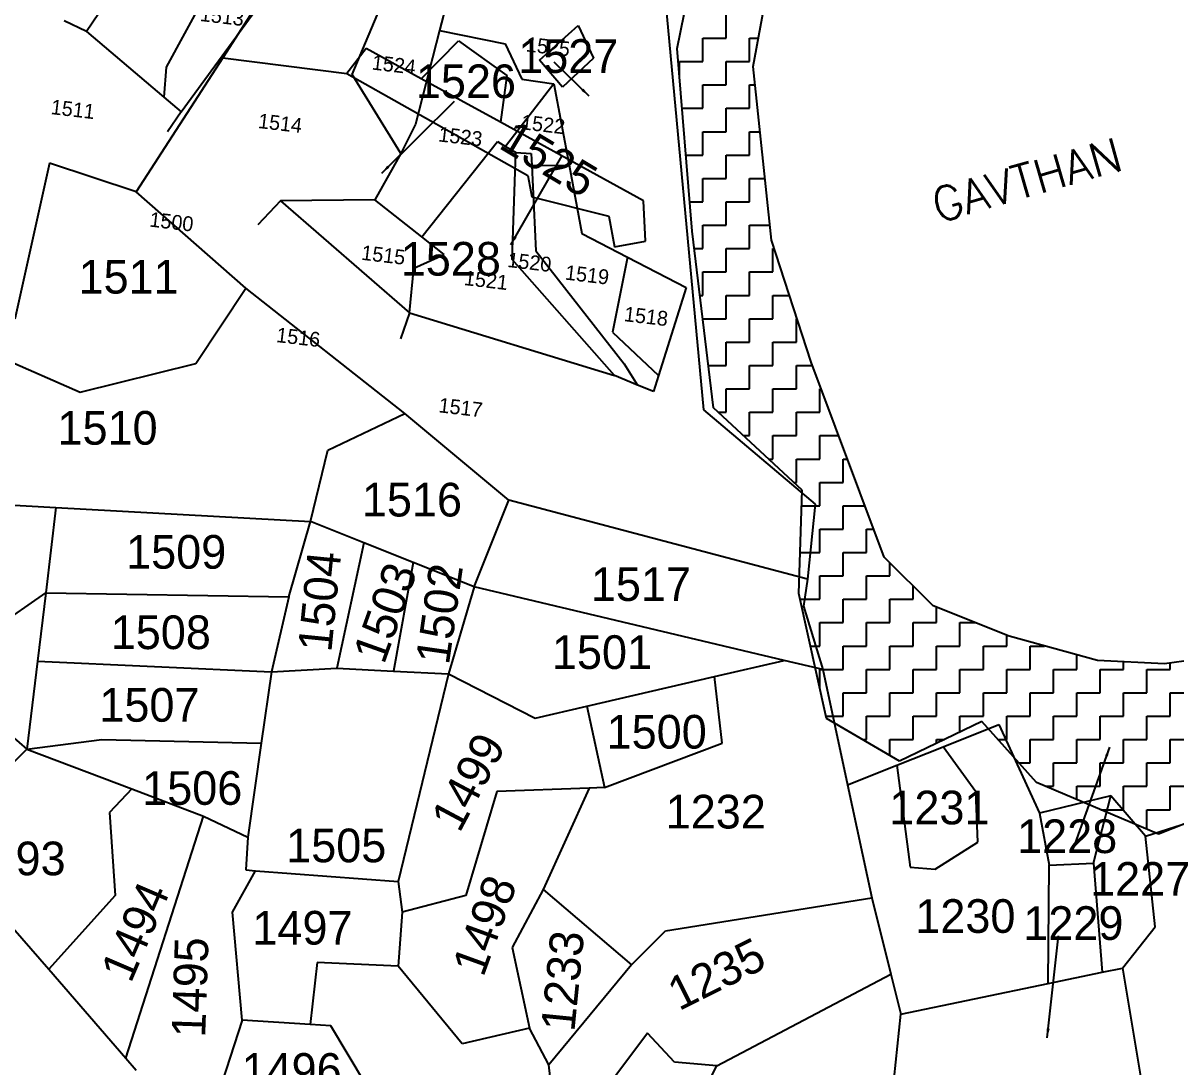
# Model space of a CAD drawing. Header units: metres. Extents: x 291362 to 296970, y 2012513 to 2016467.
# Drawn here: x 293513 to 293827.8, y 2013972.9 to 2014257.8 of the extents above; entities that cross this region are included whole.
import ezdxf
from ezdxf.enums import TextEntityAlignment as Align

# ---------------------------------------------------------------- set-up
doc = ezdxf.new("R2010")
doc.units = ezdxf.units.M
for name, color, linetype in [('POLY_HATCH', 12, 'Continuous'), ('POLY_PARCEL', 6, 'Continuous'), ('POLY_ROAD', 30, 'Continuous'), ('TEXT_MAPIN', 7, 'Continuous'), ('TEXT_MAPOUT', 7, 'Continuous'), ('TEXT_PARCEL', 7, 'Continuous')]:
    doc.layers.add(name, color=color, linetype=linetype)
doc.styles.get("Standard").update_dxf_attribs({"font": 'simplex.shx'})
doc.styles.add('TEXT_MAP', font='')
doc.styles.get('TEXT_MAP').set_extended_font_data('Kruti Dev 050')
doc.dimstyles.get("Standard").update_dxf_attribs({"dimtxt": 0.18, "dimasz": 0.18, "dimexe": 0.18, "dimexo": 0.0625, "dimgap": 0.09, "dimtad": 0, "dimtih": 1, "dimtoh": 1, "dimdec": 4, "dimzin": 0, "dimdsep": 46, "dimtxsty": 'Standard', "dimcen": 0.09, "dimadec": 0, "dimazin": 0, "dimtfac": 1, "dimtdec": 4, "dimtofl": 0, "dimtmove": 0, "dimatfit": 3, "dimfxl": 1, "dimtolj": 1, "dimtzin": 0, "dimarcsym": 0})

msp = doc.modelspace()

# ---------------------------------------------------------------- linework, layer by layer
at = {"layer": 'POLY_HATCH'}
for p, q in [((293691.58, 2014250.93), (293708.22, 2014332.41)), ((293712.38, 2014245.94), (293723.2, 2014304.97)), ((293695.74, 2014201.04), (293691.58, 2014250.93)), ((293717.37, 2014198.54), (293712.38, 2014245.94)), ((293701.56, 2014152.81), (293695.74, 2014201.04)), ((293728.19, 2014165.28), (293717.37, 2014198.54)), ((293748.16, 2014112.06), (293728.19, 2014165.28)), ((293725.69, 2014130.36), (293701.56, 2014152.81)), ((293724.86, 2014102.09), (293725.69, 2014130.36)), ((293761.47, 2014098.76), (293748.16, 2014112.06)), ((293732.35, 2014067.99), (293724.86, 2014102.09)), ((293782.27, 2014090.44), (293761.47, 2014098.76)), ((293806.39, 2014083.79), (293782.27, 2014090.44)), ((293875.45, 2014089.61), (293824.7, 2014082.96)), ((293824.7, 2014082.96), (293806.39, 2014083.79)), ((293752.32, 2014056.35), (293732.35, 2014067.99)), ((293774.78, 2014067.16), (293752.32, 2014056.35)), ((293789.75, 2014050.53), (293774.78, 2014067.16)), ((293823.03, 2014036.4), (293789.75, 2014050.53)), ((293835.51, 2014041.39), (293823.03, 2014036.4))]:
    msp.add_line(p, q, dxfattribs=at)
at = {"layer": 'POLY_HATCH', "linetype": 'Continuous'}
for p, q in [((293705, 2014253.71), (293705, 2014260.09)), ((293692.23, 2014253.71), (293692.23, 2014254.12)), ((293692.15, 2014253.71), (293692.23, 2014253.71)), ((293698.61, 2014253.71), (293705, 2014253.71)), ((293698.61, 2014247.33), (293698.61, 2014253.71)), ((293711.38, 2014253.71), (293713.8, 2014253.71)), ((293711.38, 2014247.33), (293711.38, 2014253.71)), ((293692.23, 2014247.33), (293698.61, 2014247.33)), ((293692.23, 2014243.1), (293692.23, 2014247.33)), ((293705, 2014247.33), (293711.38, 2014247.33)), ((293705, 2014240.94), (293705, 2014247.33)), ((293698.61, 2014240.94), (293705, 2014240.94)), ((293698.61, 2014234.56), (293698.61, 2014240.94)), ((293711.38, 2014240.94), (293712.91, 2014240.94)), ((293711.38, 2014234.56), (293711.38, 2014240.94)), ((293692.94, 2014234.56), (293698.61, 2014234.56)), ((293705, 2014234.56), (293711.38, 2014234.56)), ((293705, 2014228.18), (293705, 2014234.56)), ((293698.61, 2014228.18), (293705, 2014228.18)), ((293698.61, 2014221.8), (293698.61, 2014228.18)), ((293711.38, 2014228.18), (293714.25, 2014228.18)), ((293711.38, 2014221.8), (293711.38, 2014228.18)), ((293694.01, 2014221.8), (293698.61, 2014221.8)), ((293705, 2014221.8), (293711.38, 2014221.8)), ((293705, 2014215.42), (293705, 2014221.8)), ((293698.61, 2014215.42), (293705, 2014215.42)), ((293698.61, 2014209.03), (293698.61, 2014215.42)), ((293711.38, 2014215.42), (293715.59, 2014215.42)), ((293711.38, 2014209.03), (293711.38, 2014215.42)), ((293695.07, 2014209.03), (293698.61, 2014209.03)), ((293705, 2014209.03), (293711.38, 2014209.03)), ((293705, 2014202.65), (293705, 2014209.03)), ((293698.61, 2014202.65), (293705, 2014202.65)), ((293698.61, 2014196.27), (293698.61, 2014202.65)), ((293711.38, 2014202.65), (293716.94, 2014202.65)), ((293711.38, 2014196.27), (293711.38, 2014202.65)), ((293696.31, 2014196.27), (293698.61, 2014196.27)), ((293705, 2014196.27), (293711.38, 2014196.27)), ((293705, 2014189.89), (293705, 2014196.27)), ((293717.76, 2014196.27), (293718.11, 2014196.27)), ((293717.76, 2014189.89), (293717.76, 2014196.27)), ((293698.61, 2014189.89), (293705, 2014189.89)), ((293698.61, 2014183.51), (293698.61, 2014189.89)), ((293711.38, 2014189.89), (293717.76, 2014189.89)), ((293711.38, 2014183.51), (293711.38, 2014189.89)), ((293697.86, 2014183.51), (293698.61, 2014183.51)), ((293705, 2014183.51), (293711.38, 2014183.51)), ((293705, 2014177.12), (293705, 2014183.51)), ((293717.76, 2014183.51), (293722.26, 2014183.51)), ((293717.76, 2014177.12), (293717.76, 2014183.51)), ((293698.63, 2014177.12), (293705, 2014177.12)), ((293711.38, 2014177.12), (293717.76, 2014177.12)), ((293711.38, 2014170.74), (293711.38, 2014177.12)), ((293724.14, 2014177.12), (293724.34, 2014177.12)), ((293724.14, 2014170.74), (293724.14, 2014177.12)), ((293705, 2014170.74), (293711.38, 2014170.74)), ((293705, 2014164.36), (293705, 2014170.74)), ((293717.76, 2014170.74), (293724.14, 2014170.74)), ((293717.76, 2014164.36), (293717.76, 2014170.74)), ((293700.17, 2014164.36), (293705, 2014164.36)), ((293711.38, 2014164.36), (293717.76, 2014164.36)), ((293711.38, 2014157.98), (293711.38, 2014164.36)), ((293724.14, 2014164.36), (293728.53, 2014164.36)), ((293724.14, 2014157.98), (293724.14, 2014164.36)), ((293705, 2014157.98), (293711.38, 2014157.98)), ((293705, 2014151.6), (293705, 2014157.98)), ((293717.76, 2014157.98), (293724.14, 2014157.98)), ((293717.76, 2014151.6), (293717.76, 2014157.98)), ((293730.52, 2014157.98), (293730.93, 2014157.98)), ((293730.52, 2014151.6), (293730.52, 2014157.98)), ((293702.86, 2014151.6), (293705, 2014151.6)), ((293711.38, 2014151.6), (293717.76, 2014151.6)), ((293711.38, 2014145.21), (293711.38, 2014151.6)), ((293724.14, 2014151.6), (293730.52, 2014151.6)), ((293724.14, 2014145.21), (293724.14, 2014151.6)), ((293709.72, 2014145.21), (293711.38, 2014145.21)), ((293717.76, 2014145.21), (293724.14, 2014145.21)), ((293717.76, 2014138.83), (293717.76, 2014145.21)), ((293730.52, 2014145.21), (293735.72, 2014145.21)), ((293730.52, 2014138.83), (293730.52, 2014145.21)), ((293716.58, 2014138.83), (293717.76, 2014138.83)), ((293724.14, 2014138.83), (293730.52, 2014138.83)), ((293724.14, 2014132.45), (293724.14, 2014138.83)), ((293736.91, 2014138.83), (293738.11, 2014138.83)), ((293736.91, 2014132.45), (293736.91, 2014138.83)), ((293723.44, 2014132.45), (293724.14, 2014132.45)), ((293730.52, 2014132.45), (293736.91, 2014132.45)), ((293730.52, 2014126.07), (293730.52, 2014132.45)), ((293725.57, 2014126.07), (293730.52, 2014126.07)), ((293736.91, 2014126.07), (293742.9, 2014126.07)), ((293736.91, 2014119.69), (293736.91, 2014126.07)), ((293730.52, 2014119.69), (293736.91, 2014119.69)), ((293730.52, 2014113.31), (293730.52, 2014119.69)), ((293743.29, 2014119.69), (293745.29, 2014119.69)), ((293743.29, 2014113.31), (293743.29, 2014119.69)), ((293725.19, 2014113.31), (293730.52, 2014113.31)), ((293736.91, 2014113.31), (293743.29, 2014113.31)), ((293736.91, 2014106.92), (293736.91, 2014113.31)), ((293749.67, 2014106.92), (293749.67, 2014110.55)), ((293730.52, 2014106.92), (293736.91, 2014106.92)), ((293730.52, 2014100.54), (293730.52, 2014106.92)), ((293743.29, 2014106.92), (293749.67, 2014106.92)), ((293743.29, 2014100.54), (293743.29, 2014106.92)), ((293756.05, 2014100.54), (293756.05, 2014104.17)), ((293725.2, 2014100.54), (293730.52, 2014100.54)), ((293736.91, 2014100.54), (293743.29, 2014100.54)), ((293736.91, 2014094.16), (293736.91, 2014100.54)), ((293749.67, 2014100.54), (293756.05, 2014100.54)), ((293749.67, 2014094.16), (293749.67, 2014100.54)), ((293762.43, 2014094.16), (293762.43, 2014098.37)), ((293730.52, 2014094.16), (293736.91, 2014094.16)), ((293730.52, 2014087.78), (293730.52, 2014094.16)), ((293743.29, 2014094.16), (293749.67, 2014094.16)), ((293743.29, 2014087.78), (293743.29, 2014094.16)), ((293756.05, 2014094.16), (293762.43, 2014094.16)), ((293756.05, 2014087.78), (293756.05, 2014094.16)), ((293768.81, 2014094.16), (293772.97, 2014094.16)), ((293768.81, 2014087.78), (293768.81, 2014094.16)), ((293781.58, 2014087.78), (293781.58, 2014090.72)), ((293728, 2014087.78), (293730.52, 2014087.78)), ((293736.91, 2014087.78), (293743.29, 2014087.78)), ((293736.91, 2014081.4), (293736.91, 2014087.78)), ((293749.67, 2014087.78), (293756.05, 2014087.78)), ((293749.67, 2014081.4), (293749.67, 2014087.78)), ((293762.43, 2014087.78), (293768.81, 2014087.78)), ((293762.43, 2014081.4), (293762.43, 2014087.78)), ((293775.2, 2014087.78), (293781.58, 2014087.78)), ((293775.2, 2014081.4), (293775.2, 2014087.78)), ((293787.96, 2014087.78), (293791.94, 2014087.78)), ((293787.96, 2014081.4), (293787.96, 2014087.78)), ((293800.72, 2014081.4), (293800.72, 2014085.36)), ((293730.52, 2014081.4), (293736.91, 2014081.4)), ((293730.52, 2014076.3), (293730.52, 2014081.4)), ((293743.29, 2014081.4), (293749.67, 2014081.4)), ((293743.29, 2014075.01), (293743.29, 2014081.4)), ((293756.05, 2014081.4), (293762.43, 2014081.4)), ((293756.05, 2014075.01), (293756.05, 2014081.4)), ((293768.81, 2014081.4), (293775.2, 2014081.4)), ((293768.81, 2014075.01), (293768.81, 2014081.4)), ((293781.58, 2014081.4), (293787.96, 2014081.4)), ((293781.58, 2014075.01), (293781.58, 2014081.4)), ((293794.34, 2014081.4), (293800.72, 2014081.4)), ((293794.34, 2014075.01), (293794.34, 2014081.4)), ((293807.11, 2014081.4), (293813.49, 2014081.4)), ((293807.11, 2014075.01), (293807.11, 2014081.4)), ((293813.49, 2014081.4), (293813.49, 2014083.47)), ((293819.87, 2014081.4), (293826.25, 2014081.4)), ((293819.87, 2014075.01), (293819.87, 2014081.4)), ((293826.25, 2014081.4), (293826.25, 2014083.16)), ((293736.91, 2014075.01), (293743.29, 2014075.01)), ((293736.91, 2014068.63), (293736.91, 2014075.01)), ((293749.67, 2014075.01), (293756.05, 2014075.01)), ((293749.67, 2014068.63), (293749.67, 2014075.01)), ((293762.43, 2014075.01), (293768.81, 2014075.01)), ((293762.43, 2014068.63), (293762.43, 2014075.01)), ((293775.2, 2014075.01), (293781.58, 2014075.01)), ((293775.2, 2014068.63), (293775.2, 2014075.01)), ((293787.96, 2014075.01), (293794.34, 2014075.01)), ((293787.96, 2014068.63), (293787.96, 2014075.01)), ((293800.72, 2014075.01), (293807.11, 2014075.01)), ((293800.72, 2014068.63), (293800.72, 2014075.01)), ((293813.49, 2014075.01), (293819.87, 2014075.01)), ((293813.49, 2014068.63), (293813.49, 2014075.01)), ((293826.25, 2014075.01), (293832.63, 2014075.01)), ((293826.25, 2014068.63), (293826.25, 2014075.01)), ((293732.21, 2014068.63), (293736.91, 2014068.63)), ((293743.29, 2014068.63), (293749.67, 2014068.63)), ((293743.29, 2014062.25), (293743.29, 2014068.63)), ((293756.05, 2014068.63), (293762.43, 2014068.63)), ((293756.05, 2014062.25), (293756.05, 2014068.63)), ((293768.81, 2014068.63), (293775.2, 2014068.63)), ((293768.81, 2014064.29), (293768.81, 2014068.63)), ((293781.58, 2014068.63), (293787.96, 2014068.63)), ((293781.58, 2014062.25), (293781.58, 2014068.63)), ((293794.34, 2014068.63), (293800.72, 2014068.63)), ((293794.34, 2014062.25), (293794.34, 2014068.63)), ((293807.11, 2014068.63), (293813.49, 2014068.63)), ((293807.11, 2014062.25), (293807.11, 2014068.63)), ((293819.87, 2014068.63), (293826.25, 2014068.63)), ((293819.87, 2014062.25), (293819.87, 2014068.63)), ((293742.2, 2014062.25), (293743.29, 2014062.25)), ((293749.67, 2014062.25), (293756.05, 2014062.25)), ((293749.67, 2014057.9), (293749.67, 2014062.25)), ((293762.43, 2014062.25), (293764.57, 2014062.25)), ((293762.43, 2014061.22), (293762.43, 2014062.25)), ((293779.2, 2014062.25), (293781.58, 2014062.25)), ((293787.96, 2014062.25), (293794.34, 2014062.25)), ((293787.96, 2014055.87), (293787.96, 2014062.25)), ((293800.72, 2014062.25), (293807.11, 2014062.25)), ((293800.72, 2014055.87), (293800.72, 2014062.25)), ((293813.49, 2014062.25), (293819.87, 2014062.25)), ((293813.49, 2014055.87), (293813.49, 2014062.25)), ((293826.25, 2014062.25), (293832.63, 2014062.25)), ((293826.25, 2014055.87), (293826.25, 2014062.25)), ((293784.95, 2014055.87), (293787.96, 2014055.87)), ((293794.34, 2014055.87), (293800.72, 2014055.87)), ((293794.34, 2014049.49), (293794.34, 2014055.87)), ((293807.11, 2014055.87), (293813.49, 2014055.87)), ((293807.11, 2014049.49), (293807.11, 2014055.87)), ((293819.87, 2014055.87), (293826.25, 2014055.87)), ((293819.87, 2014049.49), (293819.87, 2014055.87)), ((293792.22, 2014049.49), (293794.34, 2014049.49)), ((293800.72, 2014049.49), (293807.11, 2014049.49)), ((293800.72, 2014045.87), (293800.72, 2014049.49)), ((293813.49, 2014049.49), (293819.87, 2014049.49)), ((293813.49, 2014043.1), (293813.49, 2014049.49)), ((293826.25, 2014049.49), (293832.63, 2014049.49)), ((293826.25, 2014043.1), (293826.25, 2014049.49)), ((293807.24, 2014043.1), (293813.49, 2014043.1)), ((293819.87, 2014043.1), (293826.25, 2014043.1)), ((293819.87, 2014037.74), (293819.87, 2014043.1))]:
    msp.add_line(p, q, dxfattribs=at)
at = {"layer": 'POLY_PARCEL'}
for p, q in [((293570.51, 2014279.8), (293552.06, 2014245.81)), ((293556.16, 2014233.56), (293590.34, 2014280.34)), ((293585.48, 2014276.18), (293567.54, 2014248.38)), ((293543.83, 2014275.43), (293530.29, 2014255.54)), ((293602.9, 2014243.79), (293613.97, 2014270.18)), ((293628.8, 2014263.81), (293626.74, 2014255.78)), ((293688.39, 2014263.55), (293698.77, 2014152.3)), ((293530.29, 2014255.54), (293524.19, 2014258.48)), ((293530.29, 2014255.54), (293551.41, 2014237.6)), ((293626.74, 2014255.78), (293620.16, 2014230.21)), ((293626.74, 2014255.78), (293644.6, 2014252.13)), ((293654.01, 2014247.72), (293664.54, 2014257.19)), ((293664.54, 2014257.19), (293668.74, 2014248.25)), ((293621.68, 2014242.64), (293631.92, 2014252.98)), ((293631.92, 2014252.98), (293645.07, 2014243.52)), ((293644.6, 2014252.13), (293649.23, 2014242.48)), ((293567.54, 2014248.38), (293543.88, 2014211.72)), ((293567.54, 2014248.38), (293601.41, 2014244.04)), ((293606.67, 2014250.88), (293601.41, 2014244.04)), ((293621.68, 2014242.64), (293606.67, 2014250.88)), ((293668.74, 2014248.25), (293660.33, 2014240.36)), ((293552.06, 2014245.81), (293551.41, 2014237.6)), ((293660.33, 2014240.36), (293654.01, 2014247.72)), ((293601.41, 2014244.04), (293650.86, 2014216.18)), ((293616.12, 2014222.25), (293602.9, 2014243.79)), ((293643.37, 2014230.76), (293621.68, 2014242.64)), ((293645.07, 2014243.52), (293643.37, 2014230.76)), ((293649.23, 2014242.48), (293657.97, 2014241.23)), ((293657.97, 2014241.23), (293644.77, 2014224.17)), ((293657.97, 2014241.23), (293662.09, 2014219.08)), ((293551.41, 2014237.6), (293556.16, 2014233.56)), ((293556.16, 2014233.56), (293552.42, 2014228.18)), ((293620.16, 2014230.21), (293616.12, 2014222.25)), ((293682.42, 2014209.34), (293643.37, 2014230.76)), ((293621.84, 2014199.48), (293642.56, 2014225.52)), ((293642.56, 2014225.52), (293644.77, 2014224.17)), ((293644.77, 2014224.17), (293647.54, 2014222.49)), ((293520.21, 2014219.6), (293510.74, 2014177.02)), ((293543.88, 2014211.72), (293520.21, 2014219.6)), ((293616.12, 2014222.25), (293609.06, 2014209.55)), ((293646.53, 2014193.31), (293647.54, 2014222.49)), ((293647.54, 2014222.49), (293651.72, 2014222.21)), ((293651.72, 2014222.21), (293651.88, 2014218.99)), ((293651.88, 2014218.99), (293662.09, 2014219.08)), ((293651.88, 2014218.99), (293653.02, 2014195.65)), ((293662.09, 2014219.08), (293665.57, 2014200.38)), ((293650.86, 2014216.18), (293651.91, 2014210.39)), ((293573.87, 2014185.43), (293543.88, 2014211.72)), ((293651.91, 2014210.39), (293672.95, 2014205.14)), ((293583.27, 2014209.27), (293577.1, 2014202.8)), ((293609.06, 2014209.55), (293583.27, 2014209.27)), ((293583.27, 2014209.27), (293618.51, 2014178.69)), ((293621.84, 2014199.48), (293609.06, 2014209.55)), ((293682.95, 2014198.3), (293682.42, 2014209.34)), ((293672.95, 2014205.14), (293674.53, 2014196.73)), ((293627.95, 2014194.66), (293621.84, 2014199.48)), ((293665.57, 2014200.38), (293678.03, 2014193.95)), ((293674.53, 2014196.73), (293682.95, 2014198.3)), ((293619.74, 2014190.97), (293627.95, 2014194.66)), ((293653.02, 2014195.65), (293677.14, 2014164.83)), ((293674.53, 2014161.59), (293646.53, 2014193.31)), ((293678.03, 2014193.95), (293673.93, 2014173.42)), ((293678.03, 2014193.95), (293694.04, 2014185.69)), ((293618.51, 2014178.69), (293619.74, 2014190.97)), ((293560.19, 2014164.92), (293573.87, 2014185.43)), ((293617.23, 2014151.25), (293573.87, 2014185.43)), ((293694.04, 2014185.69), (293686.49, 2014161.61)), ((293618.51, 2014178.69), (293616.07, 2014171.65)), ((293618.51, 2014178.69), (293674.53, 2014161.59)), ((293673.93, 2014173.42), (293686.49, 2014161.61)), ((293507.06, 2014166.5), (293528.63, 2014157.04)), ((293528.63, 2014157.04), (293560.19, 2014164.92)), ((293677.14, 2014164.83), (293680.81, 2014159.01)), ((293680.81, 2014159.01), (293674.53, 2014161.59)), ((293686.49, 2014161.61), (293685.12, 2014157.23)), ((293685.12, 2014157.23), (293680.81, 2014159.01)), ((293596.19, 2014141.26), (293617.23, 2014151.25)), ((293645.64, 2014127.59), (293617.23, 2014151.25)), ((293698.77, 2014152.3), (293729.28, 2014126.54)), ((293591.45, 2014121.81), (293596.19, 2014141.26)), ((293505.63, 2014126.51), (293521.98, 2014125.62)), ((293521.98, 2014125.62), (293519.25, 2014102.26)), ((293521.98, 2014125.62), (293591.45, 2014121.81)), ((293636.17, 2014103.94), (293645.64, 2014127.59)), ((293727.18, 2014106.04), (293645.64, 2014127.59)), ((293729.28, 2014126.54), (293727.18, 2014106.04)), ((293585.53, 2014101.2), (293591.45, 2014121.81)), ((293606.01, 2014115.99), (293591.45, 2014121.81)), ((293606.01, 2014115.99), (293598.68, 2014081.75)), ((293619.49, 2014110.6), (293606.01, 2014115.99)), ((293619.49, 2014110.6), (293614.17, 2014080.95)), ((293636.17, 2014103.94), (293619.49, 2014110.6)), ((293636.17, 2014103.94), (293629.19, 2014080.17)), ((293720.85, 2014083.83), (293636.17, 2014103.94)), ((293727.18, 2014106.04), (293726.12, 2014098.68)), ((293503.99, 2014091.74), (293519.25, 2014102.26)), ((293519.25, 2014102.26), (293516.94, 2014083.61)), ((293519.25, 2014102.26), (293585.53, 2014101.2)), ((293585.53, 2014101.2), (293580.8, 2014080.7)), ((293726.12, 2014098.68), (293731.38, 2014081.33)), ((293516.94, 2014083.61), (293513.99, 2014059.67)), ((293516.94, 2014083.61), (293580.8, 2014080.7)), ((293580.8, 2014080.7), (293598.68, 2014081.75)), ((293598.68, 2014081.75), (293614.17, 2014080.95)), ((293614.17, 2014080.95), (293629.19, 2014080.17)), ((293701.79, 2014079.42), (293720.85, 2014083.83)), ((293731.38, 2014081.33), (293720.85, 2014083.83)), ((293731.38, 2014081.33), (293738.11, 2014049.91)), ((293580.8, 2014080.7), (293578.04, 2014061.26)), ((293629.19, 2014080.17), (293615.43, 2014023.5)), ((293629.19, 2014080.17), (293652.87, 2014068.08)), ((293666.96, 2014071.35), (293701.79, 2014079.42)), ((293703.89, 2014061.25), (293701.79, 2014079.42)), ((293501.89, 2014070.18), (293513.99, 2014059.67)), ((293652.87, 2014068.08), (293666.96, 2014071.35)), ((293666.96, 2014071.35), (293671.8, 2014049.15)), ((293764.19, 2014060.28), (293779.45, 2014066.35)), ((293779.45, 2014066.35), (293790.5, 2014042.16)), ((293513.99, 2014059.67), (293534.5, 2014062.3)), ((293534.5, 2014062.3), (293578.04, 2014061.26)), ((293513.99, 2014059.67), (293482.86, 2014028.23)), ((293513.99, 2014059.67), (293542.71, 2014048.79)), ((293578.04, 2014061.26), (293574.4, 2014035.59)), ((293671.8, 2014049.15), (293703.89, 2014061.25)), ((293751.57, 2014055.26), (293764.19, 2014060.28)), ((293773.13, 2014047.94), (293764.19, 2014060.28)), ((293819.45, 2014035.84), (293891.55, 2014058.99)), ((293738.11, 2014049.91), (293751.57, 2014055.26)), ((293751.57, 2014055.26), (293755.24, 2014027.43)), ((293738.11, 2014049.91), (293744.72, 2014019.01)), ((293542.71, 2014048.79), (293536.61, 2014042.32)), ((293542.71, 2014048.79), (293562.3, 2014041.37)), ((293642.34, 2014048.1), (293633.93, 2014019.71)), ((293667.53, 2014049), (293642.34, 2014048.1)), ((293667.53, 2014049), (293654.97, 2014021.29)), ((293671.8, 2014049.15), (293667.53, 2014049)), ((293773.66, 2014034.27), (293773.13, 2014047.94)), ((293809.97, 2014046.89), (293790.5, 2014042.16)), ((293805.24, 2014028.48), (293809.97, 2014046.89)), ((293819.45, 2014035.84), (293809.97, 2014046.89)), ((293536.61, 2014042.32), (293538.18, 2014019.71)), ((293541.06, 2013975.24), (293562.3, 2014041.37)), ((293562.3, 2014041.37), (293574.4, 2014035.59)), ((293790.5, 2014042.16), (293793.13, 2014027.95)), ((293574.4, 2014035.59), (293573.87, 2014026.65)), ((293762.08, 2014026.9), (293773.66, 2014034.27)), ((293822.08, 2014011.12), (293819.45, 2014035.84)), ((293755.24, 2014027.43), (293762.08, 2014026.9)), ((293792.87, 2013995.64), (293793.13, 2014027.95)), ((293793.13, 2014027.95), (293805.24, 2014028.48)), ((293805.24, 2014028.48), (293807.65, 2013998.72)), ((293570.19, 2014015.09), (293576.46, 2014026.46)), ((293573.87, 2014026.65), (293576.46, 2014026.46)), ((293576.46, 2014026.46), (293615.43, 2014023.5)), ((293615.43, 2014023.5), (293616.48, 2014015.09)), ((293654.97, 2014021.29), (293646.55, 2014005.52)), ((293654.97, 2014021.29), (293679.17, 2014000.78)), ((293538.18, 2014019.71), (293520.01, 2013999.56)), ((293633.93, 2014019.71), (293616.48, 2014015.09)), ((293688.4, 2014010.07), (293744.72, 2014019.01)), ((293744.72, 2014019.01), (293749.93, 2013998.23)), ((293572.82, 2013985.64), (293570.19, 2014015.09)), ((293616.48, 2014015.09), (293615.43, 2014000.36)), ((293679.17, 2014000.78), (293688.4, 2014010.07)), ((293813.21, 2013999.88), (293822.08, 2014011.12)), ((293646.55, 2014005.52), (293651.29, 2013983.44)), ((293593.33, 2014001.42), (293591.4, 2013984.43)), ((293615.43, 2014000.36), (293593.33, 2014001.42)), ((293632.88, 2013979.23), (293615.43, 2014000.36)), ((293679.17, 2014000.78), (293656.55, 2013973.45)), ((293807.65, 2013998.72), (293813.21, 2013999.88)), ((293813.21, 2013999.88), (293823.74, 2013936.76)), ((293702.47, 2013973.17), (293749.93, 2013998.23)), ((293749.93, 2013998.23), (293752.69, 2013987.25)), ((293792.87, 2013995.64), (293807.65, 2013998.72)), ((293752.69, 2013987.25), (293792.87, 2013995.64)), ((293746.9, 2013932.55), (293752.69, 2013987.25)), ((293572.82, 2013985.64), (293566.13, 2013965.01)), ((293591.4, 2013984.43), (293572.82, 2013985.64)), ((293597.02, 2013984.07), (293591.4, 2013984.43)), ((293606.48, 2013968.29), (293597.02, 2013984.07)), ((293651.29, 2013983.44), (293632.88, 2013979.23)), ((293656.55, 2013973.45), (293651.29, 2013983.44)), ((293683.53, 2013982.11), (293666.17, 2013958.97)), ((293690.9, 2013974.22), (293683.53, 2013982.11)), ((293702.47, 2013973.17), (293690.9, 2013974.22)), ((293657.23, 2013967.91), (293656.55, 2013973.45)), ((293683.01, 2013935.84), (293702.47, 2013973.17))]:
    msp.add_line(p, q, dxfattribs=at)
at = {"layer": 'POLY_ROAD'}
for p, q in [((293510.22, 2014010.88), (293520.01, 2013999.56)), ((293520.01, 2013999.56), (293541.06, 2013975.24)), ((293541.06, 2013975.24), (293543.88, 2013971.97))]:
    msp.add_line(p, q, dxfattribs=at)

# ---------------------------------------------------------------- texts
at = {"layer": 'TEXT_MAPIN'}
msp.add_text('GAVTHAN', height=9.19, rotation=15.9366, dxfattribs=at).set_placement((293762.8, 2014203.28))
at = {"layer": 'TEXT_MAPOUT', "style": 'TEXT_MAP'}
for s, p in [('1525', (293656.36, 2014251.4)), ('1500', (293553.55, 2014203.6)), ('1516', (293588.16, 2014172.07)), ('1517', (293632.5, 2014152.87))]:
    msp.add_text(s, height=4.027, rotation=353.2553, dxfattribs=at).set_placement(p, align=Align.MIDDLE)
at = {"layer": 'TEXT_PARCEL', "style": 'TEXT_MAP'}
for s, height, rotation, p in [('1513', 4.027, 353.2553, (293567.35, 2014259.71)), ('1524', 4.027, 353.2553, (293614.27, 2014246.46)), ('1511', 4.027, 353.2553, (293526.61, 2014234.27)), ('1514', 4.027, 353.2553, (293583.21, 2014230.47)), ('1522', 4.027, 353.2553, (293655.01, 2014230.17)), ('1523', 4.027, 353.2553, (293632.44, 2014226.84)), ('1525', 9.19, 329.0509, (293656.61, 2014220.82)), ('1515', 4.027, 353.2553, (293611.38, 2014194.5)), ('1520', 4.027, 353.2553, (293651.28, 2014192.57)), ('1519', 4.027, 353.2553, (293667.03, 2014189.12)), ('1521', 4.027, 353.2553, (293639.43, 2014187.63)), ('1518', 4.027, 353.2553, (293683.12, 2014177.78)), ('1504', 9.19, 84.2861, (293593.95, 2014099.98)), ('1503', 9.19, 70.3356, (293611.82, 2014096.94)), ('1502', 9.19, 81.8372, (293626.66, 2014096.6)), ('1499', 9.19, 61.9136, (293634.55, 2014050.74)), ('1498', 9.19, 70.0061, (293639.01, 2014011.58)), ('1494', 9.19, 66.7893, (293543.58, 2014009.88)), ('1233', 9.19, 84.2861, (293660.31, 2013996.39)), ('1495', 9.19, 88.0239, (293558.59, 2013994.62)), ('1235', 9.19, 26.5518, (293702.29, 2013998.29))]:
    msp.add_text(s, height=height, rotation=rotation, dxfattribs=at).set_placement(p, align=Align.MIDDLE)
for s, p in [('1527', (293661.86, 2014248.83)), ('1526', (293633.92, 2014241.94)), ('1528', (293629.8, 2014193.49)), ('1511', (293541.82, 2014188.52)), ('1510', (293536.07, 2014147.34)), ('1516', (293619.18, 2014127.74)), ('1509', (293554.81, 2014113.49)), ('1517', (293681.7, 2014104.61)), ('1508', (293550.61, 2014091.54)), ('1501', (293671.07, 2014086.12)), ('1507', (293547.5, 2014071.72)), ('1500', (293686.01, 2014064.38)), ('1506', (293559.19, 2014049.03)), ('1232', (293702.14, 2014042.57)), ('1231', (293763.2, 2014043.7)), ('1228', (293798.08, 2014035.86)), ('1505', (293598.51, 2014033.35)), ('1493', (293510.95, 2014029.8)), ('1227', (293818.02, 2014024.27)), ('1230', (293770.29, 2014014.08)), ('1497', (293589.29, 2014010.88)), ('1229', (293799.78, 2014012.16)), ('1496', (293586.32, 2013972.06))]:
    msp.add_text(s, height=9.19, dxfattribs=at).set_placement(p, align=Align.MIDDLE)

# ---------------------------------------------------------------- leaders
for points in [[(293667.54, 2014237.9), (293658.06, 2014247.13)], [(293610.93, 2014216.85), (293630.81, 2014236.54)], [(293646.17, 2014197.26), (293660.1, 2014221.52)], [(293809.69, 2014060.13), (293800.19, 2014033.81)], [(293792.64, 2013980.85), (293795.72, 2014008.66)]]:
    msp.add_leader(points, dimstyle='Standard', override={"dimtxt": 2.5, "dimasz": 2.5, "dimexe": 1.25, "dimexo": 0.625, "dimgap": 0.625, "dimtad": 1, "dimtih": 0, "dimtoh": 0, "dimzin": 8, "dimcen": 2.5, "dimtofl": 1})

doc.saveas('drawing.dxf')
